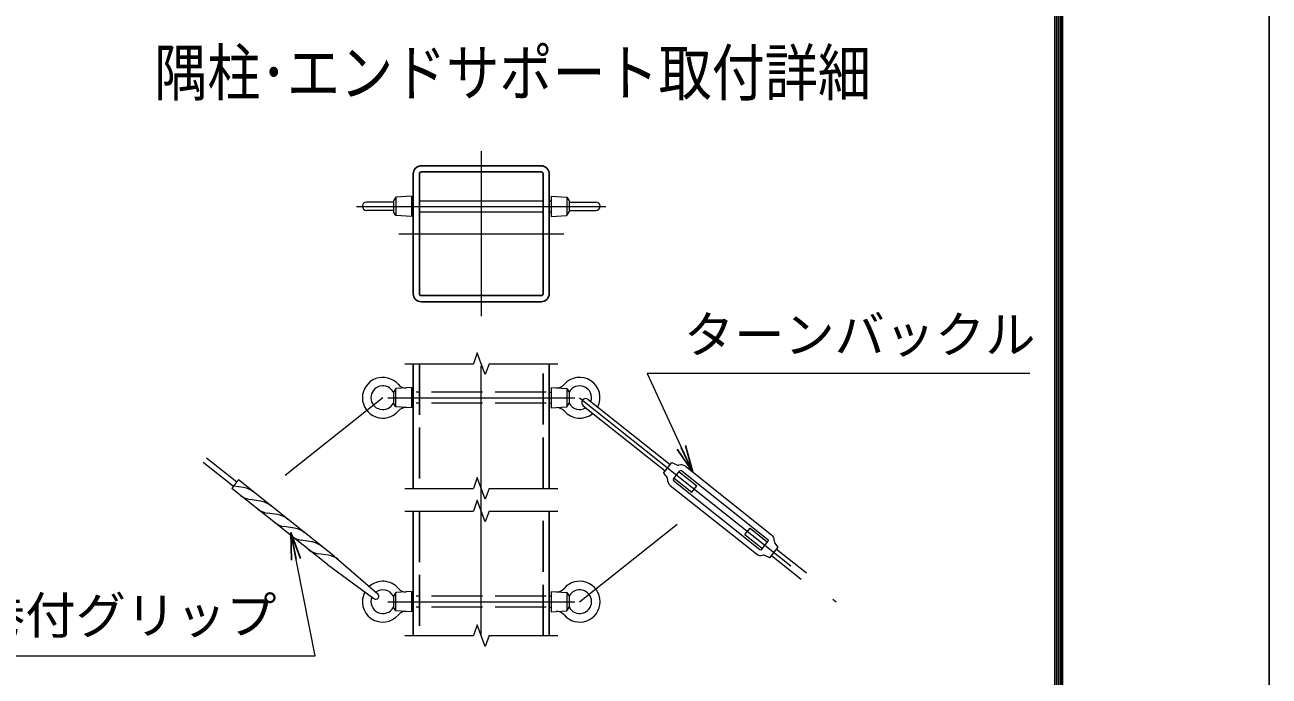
# Model space of a CAD drawing. Units: millimetres, scale not verified. Extents: x -18900 to 18900, y -13365 to 13365.
# Drawn here: x 11579 to 18900, y -6923 to -3091 of the extents above; entities that cross this region are included whole.
import ezdxf
from ezdxf.enums import TextEntityAlignment as Align

# ---------------------------------------------------------------- set-up
doc = ezdxf.new("R2010")
doc.units = ezdxf.units.MM
doc.header["$LTSCALE"] = 50
doc.linetypes.add('DASHED', pattern=[7.5, 6, -1.5])
doc.linetypes.add('USER1', pattern=[50.8, 31.75, -6.35, 6.35, -6.35])
for name, color, linetype, lineweight in [('0-0_D-TTL-TXT', 7, 'Continuous', 13), ('0-1_D-STR1', 1, 'Continuous', 25), ('0-2_D-BMK', 2, 'USER1', 13), ('0-3_D-STR3', 3, 'Continuous', 13), ('0-4_D-STR-DIM', 7, 'Continuous', 13), ('0-7_D-STR-TXT', 7, 'Continuous', 13), ('0-C_D-TTL', 7, 'Continuous', 25)]:
    doc.layers.add(name, color=color, linetype=linetype, lineweight=lineweight)
doc.layers.add('0-5_0', color=7, linetype='Continuous')
doc.styles.add('ＭＳ ゴシック', font='')
doc.styles.get('ＭＳ ゴシック').set_extended_font_data('MS Gothic')

# ---------------------------------------------------------------- blocks, each defined once
blk = doc.blocks.new('_Open')
at = {"layer": '0-5_0'}
blk.add_line((-50, 8.33), (0, 0), dxfattribs=at)
blk.add_lwpolyline([(-50, -8.33), (0, 0), (-50, 0)], dxfattribs=at)

msp = doc.modelspace()

# ---------------------------------------------------------------- linework, layer by layer
at = {"layer": '0-1_D-STR1'}
for p, q in [((14615.9, -3920.4), (13911.9, -3920.4)), ((13863.9, -3968.4), (13863.9, -4672.4)), ((13899.9, -3968.4), (13899.9, -4672.4)), ((14615.9, -3956.4), (13911.9, -3956.4)), ((14627.9, -4672.4), (14627.9, -3968.4)), ((14663.9, -4672.4), (14663.9, -3968.4)), ((13911.9, -4684.4), (14615.9, -4684.4)), ((13911.9, -4720.4), (14615.9, -4720.4)), ((13863.9, -5085.11), (13863.9, -5818.44)), ((14663.9, -5818.44), (14663.9, -5085.11)), ((13863.9, -5951.78), (13863.9, -6685.11)), ((14663.9, -6685.11), (14663.9, -5951.78))]:
    msp.add_line(p, q, dxfattribs=at)
at = {"layer": '0-1_D-STR1', "linetype": 'DASHED'}
for p, q in [((13899.9, -5085.11), (13899.9, -5818.44)), ((14627.9, -5818.44), (14627.9, -5085.11)), ((13899.9, -5951.78), (13899.9, -6685.11)), ((14627.9, -6685.11), (14627.9, -5951.78))]:
    msp.add_line(p, q, dxfattribs=at)
at = {"layer": '0-1_D-STR1'}
for centre, radius, start, end in [((13911.9, -3968.4), 48, 90, 180), ((14615.9, -3968.4), 48, 0, 90), ((13911.9, -3968.4), 12, 90, 180), ((14615.9, -3968.4), 12, 0, 90), ((13911.9, -4672.4), 48, 180, 270), ((13911.9, -4672.4), 12, 180, 270), ((14615.9, -4672.4), 48, 270, 0), ((14615.9, -4672.4), 12, 270, 0)]:
    msp.add_arc(centre, radius, start, end, dxfattribs=at)
at = {"layer": '0-2_D-BMK'}
for p, q in [((14263.9, -3834.9), (14263.9, -4805.89)), ((13530.35, -4160.4), (14997.45, -4160.4)), ((13778.41, -4320.4), (14749.4, -4320.4)), ((14263.9, -6685.11), (14263.9, -5085.11)), ((13684.77, -5285.11), (13110.93, -5741.71)), ((13713.9, -5285.11), (14813.9, -5285.11)), ((14843.03, -5285.11), (16352.23, -6485.95)), ((14843.03, -6485.11), (15417.04, -6028.72)), ((13713.9, -6485.11), (14813.9, -6485.11))]:
    msp.add_line(p, q, dxfattribs=at)
at = {"layer": '0-3_D-STR3'}
for p, q in [((13852.77, -4098.55), (13852.77, -4218.55)), ((14675.03, -4098.55), (14675.03, -4218.55)), ((13747.03, -4133.55), (13589.77, -4133.55)), ((13747.03, -4126.55), (13747.03, -4190.55)), ((13760.77, -4104.55), (13760.77, -4212.55)), ((13863.9, -4126.55), (13852.77, -4126.55)), ((13899.9, -4126.55), (14627.9, -4126.55)), ((14663.9, -4126.55), (14675.03, -4126.55)), ((14767.03, -4104.55), (14767.03, -4212.55)), ((14780.77, -4126.55), (14780.77, -4190.55)), ((14780.77, -4133.55), (14938.03, -4133.55)), ((13747.03, -4183.55), (13589.77, -4183.55)), ((13760.77, -4212.55), (13747.03, -4190.55)), ((13852.77, -4218.55), (13760.77, -4212.55)), ((13863.9, -4190.55), (13852.77, -4190.55)), ((13899.9, -4190.55), (14627.9, -4190.55)), ((14663.9, -4190.55), (14675.03, -4190.55)), ((14675.03, -4218.55), (14767.03, -4212.55)), ((14767.03, -4212.55), (14780.77, -4190.55)), ((14780.77, -4183.55), (14938.03, -4183.55)), ((13760.77, -5231.11), (13747.03, -5253.11)), ((13747.03, -5253.11), (13747.03, -5317.11)), ((13852.77, -5225.11), (13760.77, -5231.11)), ((13760.77, -5339.11), (13760.77, -5231.11)), ((13852.77, -5225.11), (13852.77, -5345.11)), ((13852.77, -5253.11), (13863.9, -5253.11)), ((14663.9, -5253.11), (14675.03, -5253.11)), ((14675.03, -5225.11), (14675.03, -5345.11)), ((14767.03, -5231.11), (14767.03, -5339.11)), ((14780.77, -5253.11), (14780.77, -5317.11)), ((13760.77, -5339.11), (13747.03, -5317.11)), ((13852.77, -5345.11), (13760.77, -5339.11)), ((13852.77, -5317.11), (13863.9, -5317.11)), ((14663.9, -5317.11), (14675.03, -5317.11)), ((14675.03, -5345.11), (14767.03, -5339.11)), ((14767.03, -5339.11), (14780.77, -5317.11)), ((14864.08, -5332.53), (15346.1, -5716.06)), ((14893.97, -5294.97), (15375.99, -5678.5)), ((12627.31, -5664.15), (12805.34, -5805.81)), ((12647.24, -5639.11), (12825.27, -5780.77)), ((15336.14, -5728.58), (15385.95, -5665.98)), ((15385.95, -5665.98), (15414.53, -5680.18)), ((15465.35, -5688.26), (15972.42, -6091.73)), ((13399.52, -6217.24), (12836.11, -5768.95)), ((15336.14, -5728.58), (15356.39, -5753.25)), ((15395.58, -5763.1), (15432.94, -5716.15)), ((15396.86, -5774.34), (15903.93, -6177.8)), ((15429.2, -5720.84), (15532.49, -5803.03)), ((15444.18, -5714.87), (15951.25, -6118.33)), ((13359.67, -6267.32), (12796.27, -5819.03)), ((12864.27, -5813.61), (12806.34, -5804.94)), ((15375.69, -5800.95), (15882.76, -6204.41)), ((12964.43, -5893.31), (12904.09, -5884.28)), ((13064.59, -5973), (13004.25, -5963.98)), ((13164.75, -6052.7), (13104.41, -6043.67)), ((15815.61, -6089.64), (15845.5, -6052.08)), ((15845.5, -6052.08), (15948.79, -6134.27)), ((13264.91, -6132.39), (13204.57, -6123.37)), ((15815.61, -6089.64), (15918.91, -6171.83)), ((15915.17, -6176.53), (15952.53, -6129.57)), ((13365.08, -6212.09), (13304.73, -6203.06)), ((13399.52, -6217.24), (13655.29, -6438.65)), ((15962.15, -6226.69), (15933.57, -6212.5)), ((15972.12, -6214.17), (16147.24, -6353.51)), ((16002, -6176.61), (16177.12, -6315.95)), ((13359.67, -6267.32), (13632.88, -6466.82)), ((13760.77, -6431.11), (13747.03, -6453.11)), ((13852.77, -6425.11), (13760.77, -6431.11)), ((13760.77, -6539.11), (13760.77, -6431.11)), ((13852.77, -6425.11), (13852.77, -6545.11)), ((14675.03, -6425.11), (14675.03, -6545.11)), ((14675.03, -6425.11), (14767.03, -6431.11)), ((14767.03, -6431.11), (14767.03, -6539.11)), ((14767.03, -6431.11), (14780.77, -6453.11)), ((13747.03, -6453.11), (13747.03, -6517.11)), ((13852.77, -6453.11), (13863.9, -6453.11)), ((14663.9, -6453.11), (14675.03, -6453.11)), ((14780.77, -6453.11), (14780.77, -6517.11)), ((13760.77, -6539.11), (13747.03, -6517.11)), ((13852.77, -6545.11), (13760.77, -6539.11)), ((13852.77, -6517.11), (13863.9, -6517.11)), ((14663.9, -6517.11), (14675.03, -6517.11)), ((14675.03, -6545.11), (14767.03, -6539.11)), ((14767.03, -6539.11), (14780.77, -6517.11))]:
    msp.add_line(p, q, dxfattribs=at)
at = {"layer": '0-3_D-STR3', "linetype": 'DASHED'}
for p, q in [((14645.9, -5253.11), (13881.9, -5253.11)), ((14645.9, -5317.11), (13881.9, -5317.11)), ((14645.9, -6453.11), (13881.9, -6453.11)), ((14645.9, -6517.11), (13881.9, -6517.11))]:
    msp.add_line(p, q, dxfattribs=at)
at = {"layer": '0-3_D-STR3'}
for points in [[(13852.77, -4098.55), (13760.77, -4104.55), (13747.03, -4126.55)], [(14675.03, -4098.55), (14767.03, -4104.55), (14780.77, -4126.55)], [(14675.03, -5225.11), (14767.03, -5231.11), (14780.77, -5253.11)], [(15399.32, -5758.4), (15502.61, -5840.59), (15532.49, -5803.03)], [(15962.15, -6226.69), (16011.96, -6164.09), (15991.71, -6139.43)]]:
    msp.add_lwpolyline(points, dxfattribs=at)
for centre, radius, start, end in [((13589.77, -4158.55), 25, 90, 270), ((14938.03, -4158.55), 25, 270, 90), ((13684.77, -5285.11), 120, 40.33299, 319.66701), ((14843.03, -5285.11), 120, 333.02839, 139.66701), ((13684.77, -5285.11), 70, 27.20289, 332.79711), ((13818.94, -5171.2), 56, 220.33299, 273.7314), ((14708.87, -5171.2), 56, 266.2686, 319.66701), ((14843.03, -5285.11), 70, 341.54247, 152.79711), ((13818.94, -5399.02), 56, 86.2686, 139.66701), ((14708.87, -5399.02), 56, 40.33299, 93.7314), ((14843.03, -5285.11), 70, 207.20289, 301.44039), ((14879.03, -5313.75), 24, 51.49143, 231.49143), ((14843.03, -5285.11), 120, 220.33299, 309.95447), ((15421.65, -5665.85), 16, 243.59068, 287.61032), ((15439.2, -5721.13), 42, 51.49143, 107.61032), ((13169.23, -6074.9), 452.29, 137.43473, 145.54859), ((15344.03, -5763.4), 16, 355.37255, 39.39218), ((15401.84, -5768.08), 42, 175.37255, 231.49143), ((15401.84, -5768.08), 8, 141.49143, 231.49143), ((15439.2, -5721.13), 8, 51.49143, 141.49143), ((12846.51, -5932.29), 120, 49.121, 81.49181), ((12921.84, -5765.6), 120, 231.49173, 261.49182), ((12946.68, -6011.98), 120, 49.121, 81.49181), ((13022, -5845.3), 120, 231.49173, 261.49182), ((13046.83, -6091.68), 120, 49.11991, 81.49181), ((13122.16, -5924.99), 120, 231.49054, 261.49036), ((13147, -6171.38), 120, 49.12006, 81.49181), ((13222.32, -6004.69), 120, 231.49173, 261.49182), ((13247.16, -6251.07), 120, 49.121, 81.49181), ((15946.27, -6124.59), 8, 321.49143, 51.49143), ((15946.27, -6124.59), 42, 355.37255, 51.49143), ((16004.08, -6129.27), 16, 175.37255, 219.39218), ((13322.49, -6084.38), 120, 231.49173, 261.49182), ((13347.32, -6330.77), 120, 49.11991, 81.49037), ((15908.91, -6171.54), 42, 231.49143, 287.61032), ((15908.91, -6171.54), 8, 231.49143, 321.49143), ((15926.46, -6226.83), 16, 63.59068, 107.61032), ((13684.77, -6485.11), 120, 40.33299, 131.53741), ((14843.03, -6485.11), 120, 220.33299, 139.66701), ((13684.77, -6485.11), 120, 151.44538, 319.66701), ((13644.08, -6452.73), 18, 231.48971, 51.48971), ((13684.77, -6485.11), 70, 27.20289, 126.04626), ((13818.94, -6371.2), 56, 220.33299, 273.7314), ((14708.87, -6371.2), 56, 266.2686, 319.66701), ((14843.03, -6485.11), 70, 207.20289, 152.79711), ((13684.77, -6485.11), 70, 156.93654, 332.79711), ((13818.94, -6599.02), 56, 86.2686, 139.66701), ((14708.87, -6599.02), 56, 40.33299, 93.7314)]:
    msp.add_arc(centre, radius, start, end, dxfattribs=at)
at = {"layer": '0-4_D-STR-DIM'}
for p, q in [((14240.82, -5021.68), (14217.73, -5085.11)), ((14286.99, -5148.54), (14240.82, -5021.68)), ((13813.9, -5085.11), (14217.73, -5085.11)), ((14310.08, -5085.11), (14286.99, -5148.54)), ((14310.08, -5085.11), (14713.9, -5085.11)), ((14240.82, -5755.01), (14217.73, -5818.44)), ((14286.99, -5881.87), (14240.82, -5755.01)), ((13813.9, -5818.44), (14217.73, -5818.44)), ((14310.08, -5818.44), (14286.99, -5881.87)), ((14310.08, -5818.44), (14713.9, -5818.44)), ((14240.82, -5888.35), (14217.73, -5951.78)), ((14286.99, -6015.21), (14240.82, -5888.35)), ((13813.9, -5951.78), (14217.73, -5951.78)), ((14310.08, -5951.78), (14286.99, -6015.21)), ((14310.08, -5951.78), (14713.9, -5951.78)), ((14240.82, -6621.68), (14217.73, -6685.11)), ((14286.99, -6748.54), (14240.82, -6621.68)), ((13813.9, -6685.11), (14217.73, -6685.11)), ((14310.08, -6685.11), (14286.99, -6748.54)), ((14310.08, -6685.11), (14713.9, -6685.11))]:
    msp.add_line(p, q, dxfattribs=at)
at = {"layer": '0-7_D-STR-TXT'}
for points in [[(17491.14, -5142.67), (15240.41, -5142.67), (15507.31, -5720.5)], [(11299.22, -6804.02), (13286.11, -6804.02), (13144.14, -6080.93)]]:
    msp.add_lwpolyline(points, dxfattribs=at)
at = {"layer": '0-C_D-TTL', "color": 2}
msp.add_lwpolyline([(-18900, 13365), (18900, 13365), (18900, -13365), (-18900, -13365)], close=True, dxfattribs=at)
at = {"layer": '0-C_D-TTL'}
for points in [[(-17685, 12375), (17685, 12375), (17685, -12375), (-17685, -12375)], [(-17673.75, 12363.75), (17673.75, 12363.75), (17673.75, -12363.75), (-17673.75, -12363.75)], [(-17662.5, 12352.5), (17662.5, 12352.5), (17662.5, -12352.5), (-17662.5, -12352.5)], [(-17651.25, 12341.25), (17651.25, 12341.25), (17651.25, -12341.25), (-17651.25, -12341.25)], [(-17640, 12330), (17640, 12330), (17640, -12330), (-17640, -12330)]]:
    msp.add_lwpolyline(points, close=True, dxfattribs=at)

# ---------------------------------------------------------------- block references
at = {"layer": '0-7_D-STR-TXT', "xscale": 3.2, "yscale": 3.2}
for p, rotation in [((15508.14, -5722.31), 294.79197), ((13143.75, -6078.96), 101.10829)]:
    msp.add_blockref('_Open', p, dxfattribs=dict(at, rotation=rotation))

# ---------------------------------------------------------------- texts
at = {"layer": '0-0_D-TTL-TXT', "style": 'ＭＳ ゴシック', "width": 0.85}
msp.add_text('隅柱･エンドサポート取付詳細', height=269.4, dxfattribs=at).set_placement((12340.29, -3587.78), align=Align.BOTTOM_LEFT)
at = {"layer": '0-7_D-STR-TXT', "style": 'ＭＳ ゴシック'}
for s, p in [('ターンバックル', (15457, -5086.61)), ('巻付グリップ', (11286.65, -6738.82))]:
    msp.add_text(s, height=216.6, dxfattribs=at).set_placement(p, align=Align.BOTTOM_LEFT)

doc.saveas('drawing.dxf')
